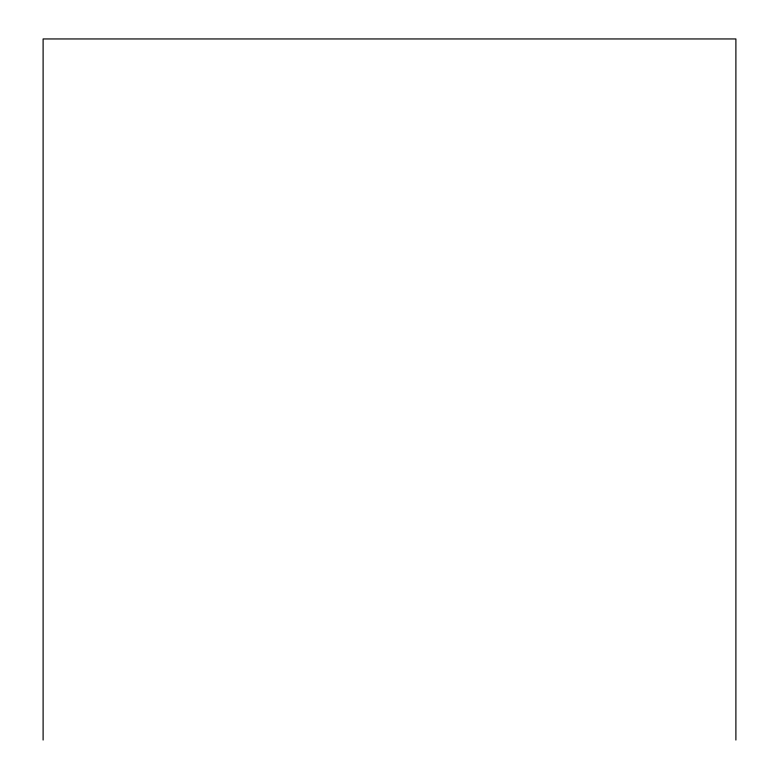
<?xml version="1.0" encoding="UTF-8"?>
<svg xmlns="http://www.w3.org/2000/svg" width="779" height="779" viewBox="0 0 779 779"><rect width="100%" height="100%" fill="white"/><g stroke="black" fill="none" stroke-linecap="round" stroke-linejoin="round"><path stroke-width="1.17" d="M735.892 740.05L735.892 38.95L43.108 38.95L43.108 740.05"/></g></svg>
